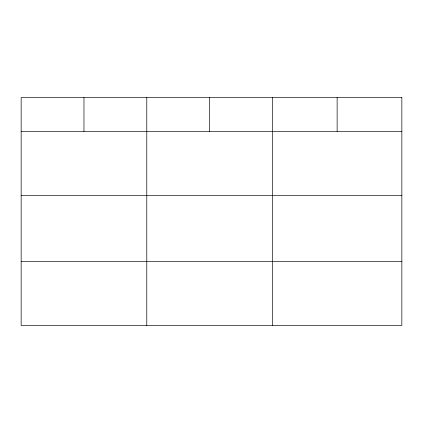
<?xml version="1.0" encoding="UTF-8"?>
<svg xmlns="http://www.w3.org/2000/svg" width="423" height="423" viewBox="0 0 423 423"><rect width="100%" height="100%" fill="white"/><g stroke="black" fill="none" stroke-linecap="round" stroke-linejoin="round"><path stroke-width="0.63" d="M21.15 131.389L401.85 131.389M21.15 195.431L401.85 195.431M21.15 261.419L401.85 261.419M337.131 97.539L337.131 131.389M272.412 97.539L272.412 325.461M209.597 97.539L209.597 131.389M146.781 97.539L146.781 325.461M83.966 97.539L83.966 131.389M401.85 97.539L21.15 97.539L21.15 325.461L401.85 325.461L401.85 97.539"/></g></svg>
